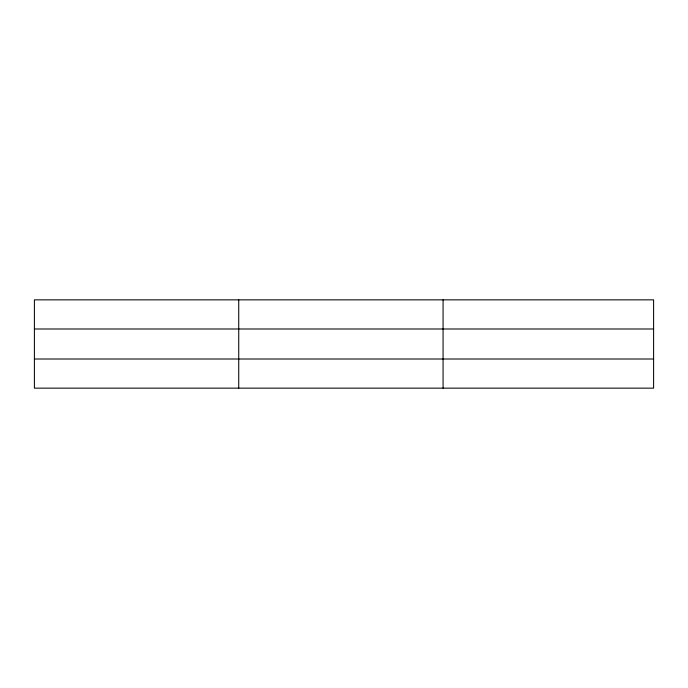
<?xml version="1.0" encoding="UTF-8"?>
<svg xmlns="http://www.w3.org/2000/svg" width="688" height="688" viewBox="0 0 688 688"><rect width="100%" height="100%" fill="white"/><g stroke="black" fill="none" stroke-linecap="round" stroke-linejoin="round"><path stroke-width="1.03" d="M238.736 388.152L238.736 299.848M443.072 388.152L443.072 299.848M653.6 328.993L653.6 299.848L34.4 299.848L34.4 388.152L653.6 388.152L653.6 328.993L34.4 328.993M34.4 359.007L653.6 359.007"/></g></svg>
